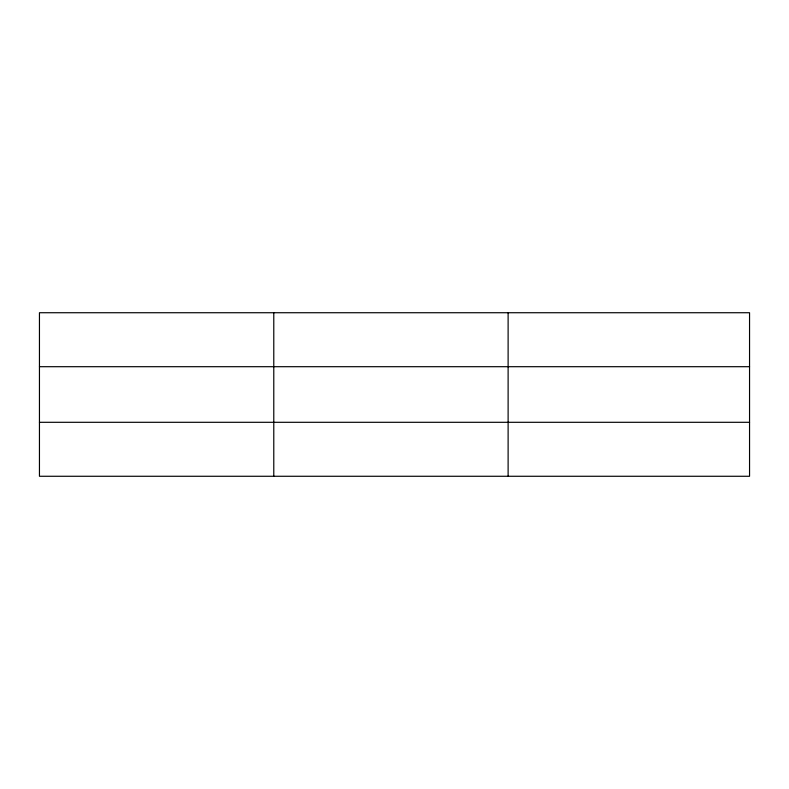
<?xml version="1.0" encoding="UTF-8"?>
<svg xmlns="http://www.w3.org/2000/svg" width="789" height="789" viewBox="0 0 789 789"><rect width="100%" height="100%" fill="white"/><g stroke="black" fill="none" stroke-linecap="round" stroke-linejoin="round"><path stroke-width="1.18" d="M273.783 476.27L273.783 312.73M508.116 476.27L508.116 312.73M749.55 422.302L749.55 476.27L39.45 476.27L39.45 312.73L749.55 312.73L749.55 422.302L39.45 422.302M39.45 366.698L749.55 366.698"/></g></svg>
